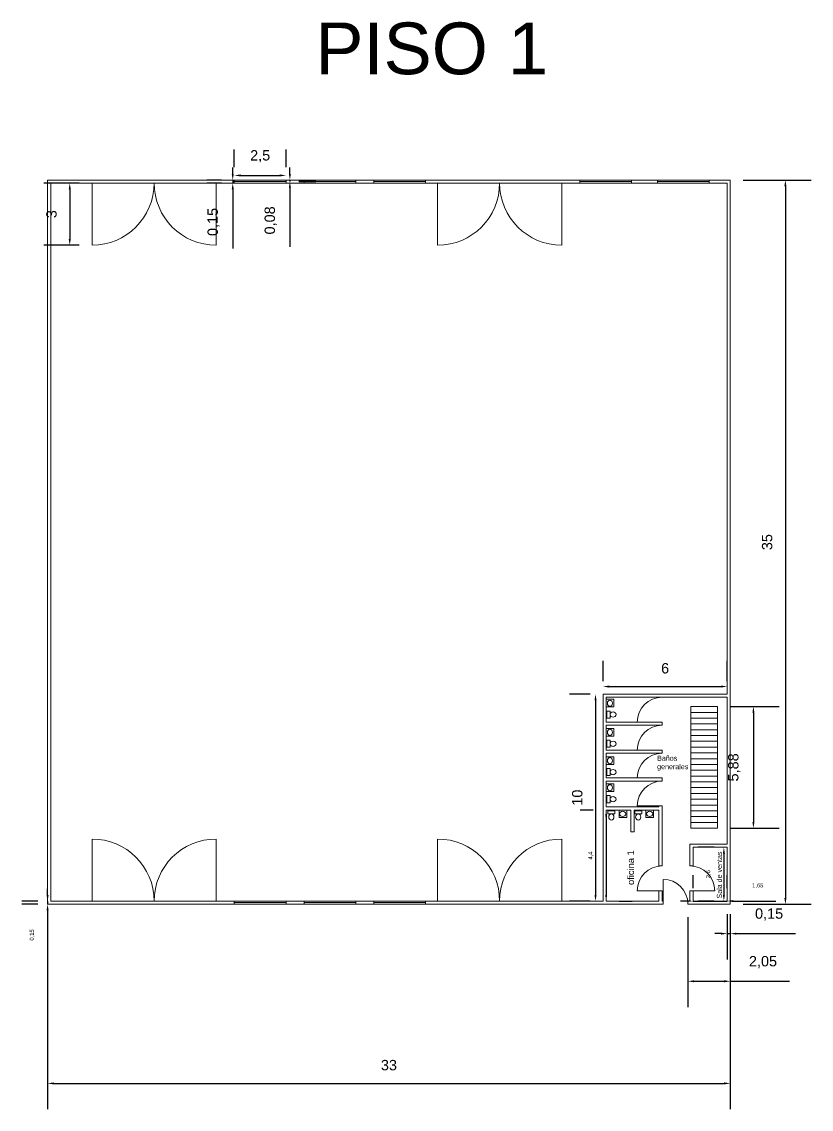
# Model space of a CAD drawing. Header units: millimetres. Extents: x -461 to 1315, y -154 to 152.
# Drawn here: x 171.8 to 209.9, y 15.1 to 67.7 of the extents above; entities that cross this region are included whole.
import ezdxf

# ---------------------------------------------------------------- set-up
doc = ezdxf.new("R2010")
doc.units = ezdxf.units.MM
for name, color, linetype, lineweight in [('A-AREA', 7, 'Continuous', 5), ('A-DOOR', 251, 'Continuous', 13), ('A-FURN', 46, 'Continuous', 13), ('A-GLAZ', 2, 'Continuous', 15), ('A-WALL', 253, 'Continuous', 15), ('C-SSWR', 3, 'Continuous', 13), ('S-STRS', 4, 'Continuous', 13)]:
    doc.layers.add(name, color=color, linetype=linetype, lineweight=lineweight)
doc.styles.get("Standard").update_dxf_attribs({"font": 'arial.ttf'})
doc.dimstyles.new('ISO-25', dxfattribs={"dimtxt": 0.5, "dimasz": 0.3, "dimexe": 1.25, "dimexo": 0.625, "dimtad": 1, "dimtxsty": 'Standard', "dimcen": 2.5, "dimclrd": 1, "dimadec": 0, "dimazin": 0, "dimtfac": 1, "dimtmove": 0, "dimatfit": 3, "dimfxl": 1, "dimarcsym": 0})
doc.dimstyles.new('Partes pequeñas', dxfattribs={"dimtxt": 0.2, "dimasz": 0.3, "dimexe": 1.25, "dimexo": 0.625, "dimtad": 1, "dimtxsty": 'Standard', "dimcen": 2.5, "dimclrd": 1, "dimadec": 0, "dimazin": 0, "dimtfac": 1, "dimtmove": 0, "dimatfit": 3, "dimfxl": 1, "dimarcsym": 0})

# ---------------------------------------------------------------- blocks, each defined once
blk = doc.blocks.new('*D18')
at = {"layer": 'A-AREA', "color": 0, "lineweight": -2, "transparency": 16777216}
for p, q in [((174.545, 59.85), (172.84, 59.85)), ((174.545, 56.85), (172.84, 56.85))]:
    blk.add_line(p, q, dxfattribs=at)
at = {"layer": 'A-AREA', "color": 1, "lineweight": -2, "transparency": 16777216}
blk.add_line((174.09, 59.55), (174.09, 57.15), dxfattribs=at)
at = {"layer": 'A-AREA', "color": 1, "transparency": 16777216}
for points in [[(174.04, 59.55), (174.14, 59.55), (174.09, 59.85)], [(174.04, 57.15), (174.14, 57.15), (174.09, 56.85)]]:
    blk.add_solid(points, dxfattribs=at)
at = {"layer": 'Defpoints', "color": 0, "transparency": 16777216}
for p in [(175.17, 59.85), (174.09, 56.85), (175.17, 56.85)]:
    blk.add_point(p, dxfattribs=at)
at = {"layer": 'A-AREA', "color": 0, "transparency": 16777216, "insert": (173.209, 58.35), "char_height": 0.5, "attachment_point": 5, "rotation": 90}
blk.add_mtext('3', dxfattribs=at)
blk = doc.blocks.new('*D20')
at = {"layer": 'A-AREA', "color": 0, "lineweight": -2, "transparency": 16777216}
for p, q in [((182.046, 60.625), (182.046, 61.472)), ((184.545, 60.625), (184.545, 61.472))]:
    blk.add_line(p, q, dxfattribs=at)
at = {"layer": 'A-AREA', "color": 1, "lineweight": -2, "transparency": 16777216}
blk.add_line((182.346, 60.222), (184.245, 60.222), dxfattribs=at)
at = {"layer": 'A-AREA', "color": 1, "transparency": 16777216}
for points in [[(182.346, 60.272), (182.346, 60.172), (182.046, 60.222)], [(184.245, 60.272), (184.245, 60.172), (184.545, 60.222)]]:
    blk.add_solid(points, dxfattribs=at)
at = {"layer": 'Defpoints', "color": 0, "transparency": 16777216}
for p in [(182.046, 60), (184.545, 60.222), (184.545, 60, 0.001)]:
    blk.add_point(p, dxfattribs=at)
at = {"layer": 'A-AREA', "color": 0, "transparency": 16777216, "insert": (183.295, 61.148), "char_height": 0.5, "attachment_point": 5}
blk.add_mtext('2,5', dxfattribs=at)
blk = doc.blocks.new('*D21')
at = {"layer": 'A-AREA', "color": 1, "lineweight": -2, "transparency": 16777216}
for p, q in [((184.732, 60.3), (184.732, 60.6)), ((184.732, 60), (184.732, 59.925)), ((184.732, 59.625), (184.732, 56.775))]:
    blk.add_line(p, q, dxfattribs=at)
at = {"layer": 'A-AREA', "color": 0, "lineweight": -2, "transparency": 16777216}
for p, q in [((185.17, 60), (185.982, 60)), ((185.17, 59.925), (185.982, 59.925))]:
    blk.add_line(p, q, dxfattribs=at)
at = {"layer": 'A-AREA', "color": 1, "transparency": 16777216}
for points in [[(184.682, 60.3), (184.782, 60.3), (184.732, 60)], [(184.682, 59.625), (184.782, 59.625), (184.732, 59.925)]]:
    blk.add_solid(points, dxfattribs=at)
at = {"layer": 'Defpoints', "color": 0, "transparency": 16777216}
for p in [(184.545, 60, -0.023), (184.545, 59.925, 0.001), (184.732, 59.925)]:
    blk.add_point(p, dxfattribs=at)
at = {"layer": 'A-AREA', "color": 0, "transparency": 16777216, "insert": (183.806, 58.05), "char_height": 0.5, "attachment_point": 5, "rotation": 90}
blk.add_mtext('0,08', dxfattribs=at)
blk = doc.blocks.new('*D22')
at = {"layer": 'A-AREA', "color": 1, "lineweight": -2, "transparency": 16777216}
for p, q in [((181.97, 60.3), (181.97, 60.6)), ((181.97, 60), (181.97, 59.85)), ((181.97, 59.55), (181.97, 56.697))]:
    blk.add_line(p, q, dxfattribs=at)
at = {"layer": 'A-AREA', "color": 0, "lineweight": -2, "transparency": 16777216}
for p, q in [((181.421, 60), (180.72, 60)), ((181.42, 59.85), (180.72, 59.85))]:
    blk.add_line(p, q, dxfattribs=at)
at = {"layer": 'A-AREA', "color": 1, "transparency": 16777216}
for points in [[(181.92, 60.3), (182.02, 60.3), (181.97, 60)], [(181.92, 59.55), (182.02, 59.55), (181.97, 59.85)]]:
    blk.add_solid(points, dxfattribs=at)
at = {"layer": 'Defpoints', "color": 0, "transparency": 16777216}
for p in [(182.046, 60), (181.97, 59.85), (182.045, 59.85, 0.001)]:
    blk.add_point(p, dxfattribs=at)
at = {"layer": 'A-AREA', "color": 0, "transparency": 16777216, "insert": (181.045, 57.974), "char_height": 0.5, "attachment_point": 5, "rotation": 90}
blk.add_mtext('0,15', dxfattribs=at)
blk = doc.blocks.new('*D23')
at = {"layer": 'A-AREA', "color": 0, "lineweight": -2, "transparency": 16777216}
for p, q in [((206.645, 60), (209.934, 60)), ((206.645, 25), (209.934, 25))]:
    blk.add_line(p, q, dxfattribs=at)
at = {"layer": 'A-AREA', "color": 1, "lineweight": -2, "transparency": 16777216}
blk.add_line((208.684, 59.7), (208.684, 25.3), dxfattribs=at)
at = {"layer": 'A-AREA', "color": 1, "transparency": 16777216}
for points in [[(208.634, 59.7), (208.734, 59.7), (208.684, 60)], [(208.634, 25.3), (208.734, 25.3), (208.684, 25)]]:
    blk.add_solid(points, dxfattribs=at)
at = {"layer": 'Defpoints', "color": 0, "transparency": 16777216}
for p in [(206.02, 60), (206.02, 25), (208.684, 25)]:
    blk.add_point(p, dxfattribs=at)
at = {"layer": 'A-AREA', "color": 0, "transparency": 16777216, "insert": (207.803, 42.5), "char_height": 0.5, "attachment_point": 5, "rotation": 90}
blk.add_mtext('35', dxfattribs=at)
blk = doc.blocks.new('*D24')
at = {"layer": 'A-AREA', "color": 0, "lineweight": -2, "transparency": 16777216}
for p, q in [((205.87, 24.525), (205.87, 22.327)), ((206.02, 24.525), (206.02, 22.327))]:
    blk.add_line(p, q, dxfattribs=at)
at = {"layer": 'A-AREA', "color": 1, "lineweight": -2, "transparency": 16777216}
for p, q in [((205.57, 23.577), (205.27, 23.577)), ((205.87, 23.577), (206.02, 23.577)), ((206.32, 23.577), (209.173, 23.577))]:
    blk.add_line(p, q, dxfattribs=at)
at = {"layer": 'A-AREA', "color": 1, "transparency": 16777216}
for points in [[(205.57, 23.627), (205.57, 23.527), (205.87, 23.577)], [(206.32, 23.627), (206.32, 23.527), (206.02, 23.577)]]:
    blk.add_solid(points, dxfattribs=at)
at = {"layer": 'Defpoints', "color": 0, "transparency": 16777216}
for p in [(205.87, 25.15), (206.02, 25.15), (206.02, 23.577)]:
    blk.add_point(p, dxfattribs=at)
at = {"layer": 'A-AREA', "color": 0, "transparency": 16777216, "insert": (207.897, 24.502), "char_height": 0.5, "attachment_point": 5}
blk.add_mtext('0,15', dxfattribs=at)
blk = doc.blocks.new('*D25')
at = {"layer": 'A-AREA', "color": 0, "lineweight": -2, "transparency": 16777216}
for p, q in [((206.03, 34.553), (208.388, 34.553)), ((206.03, 28.673), (208.388, 28.673))]:
    blk.add_line(p, q, dxfattribs=at)
at = {"layer": 'A-AREA', "color": 1, "lineweight": -2, "transparency": 16777216}
blk.add_line((207.138, 34.253), (207.138, 28.973), dxfattribs=at)
at = {"layer": 'A-AREA', "color": 1, "transparency": 16777216}
for points in [[(207.088, 34.253), (207.188, 34.253), (207.138, 34.553)], [(207.088, 28.973), (207.188, 28.973), (207.138, 28.673)]]:
    blk.add_solid(points, dxfattribs=at)
at = {"layer": 'Defpoints', "color": 0, "transparency": 16777216}
for p in [(205.405, 34.553), (205.405, 28.673), (207.138, 28.673)]:
    blk.add_point(p, dxfattribs=at)
at = {"layer": 'A-AREA', "color": 0, "transparency": 16777216, "insert": (206.212, 31.613), "char_height": 0.5, "attachment_point": 5, "rotation": 90}
blk.add_mtext('5,88', dxfattribs=at)
blk = doc.blocks.new('*D26')
at = {"layer": 'A-AREA', "color": 0, "lineweight": -2, "transparency": 16777216}
for p, q in [((203.97, 24.375), (203.97, 20.025)), ((206.02, 24.375), (206.02, 20.025))]:
    blk.add_line(p, q, dxfattribs=at)
at = {"layer": 'A-AREA', "color": 1, "lineweight": -2, "transparency": 16777216}
for p, q in [((204.27, 21.275), (205.72, 21.275)), ((206.02, 21.275), (208.881, 21.275))]:
    blk.add_line(p, q, dxfattribs=at)
at = {"layer": 'A-AREA', "color": 1, "transparency": 16777216}
for points in [[(204.27, 21.325), (204.27, 21.225), (203.97, 21.275)], [(205.72, 21.325), (205.72, 21.225), (206.02, 21.275)]]:
    blk.add_solid(points, dxfattribs=at)
at = {"layer": 'Defpoints', "color": 0, "transparency": 16777216}
for p in [(203.97, 25), (206.02, 25), (206.02, 21.275)]:
    blk.add_point(p, dxfattribs=at)
at = {"layer": 'A-AREA', "color": 0, "transparency": 16777216, "insert": (207.601, 22.2), "char_height": 0.5, "attachment_point": 5}
blk.add_mtext('2,05', dxfattribs=at)
blk = doc.blocks.new('*D27')
at = {"layer": 'A-AREA', "color": 0, "lineweight": -2, "transparency": 16777216}
for p, q in [((173.02, 24.375), (173.02, 15.09)), ((206.02, 24.375), (206.02, 15.09))]:
    blk.add_line(p, q, dxfattribs=at)
at = {"layer": 'A-AREA', "color": 1, "lineweight": -2, "transparency": 16777216}
blk.add_line((173.32, 16.34), (205.72, 16.34), dxfattribs=at)
at = {"layer": 'A-AREA', "color": 1, "transparency": 16777216}
for points in [[(173.32, 16.39), (173.32, 16.29), (173.02, 16.34)], [(205.72, 16.39), (205.72, 16.29), (206.02, 16.34)]]:
    blk.add_solid(points, dxfattribs=at)
at = {"layer": 'Defpoints', "color": 0, "transparency": 16777216}
for p in [(173.02, 25), (206.02, 25), (206.02, 16.34)]:
    blk.add_point(p, dxfattribs=at)
at = {"layer": 'A-AREA', "color": 0, "transparency": 16777216, "insert": (189.52, 17.221), "char_height": 0.5, "attachment_point": 5}
blk.add_mtext('33', dxfattribs=at)
blk = doc.blocks.new('*D28')
at = {"layer": 'A-AREA', "color": 0, "lineweight": -2, "transparency": 16777216}
for p, q in [((199.87, 35.775), (199.87, 36.77)), ((205.87, 35.775), (205.87, 36.77))]:
    blk.add_line(p, q, dxfattribs=at)
at = {"layer": 'A-AREA', "color": 1, "lineweight": -2, "transparency": 16777216}
blk.add_line((200.17, 35.52), (205.57, 35.52), dxfattribs=at)
at = {"layer": 'A-AREA', "color": 1, "transparency": 16777216}
for points in [[(200.17, 35.57), (200.17, 35.47), (199.87, 35.52)], [(205.57, 35.57), (205.57, 35.47), (205.87, 35.52)]]:
    blk.add_solid(points, dxfattribs=at)
at = {"layer": 'Defpoints', "color": 0, "transparency": 16777216}
for p in [(205.87, 35.52), (199.87, 35.15), (205.87, 35.15)]:
    blk.add_point(p, dxfattribs=at)
at = {"layer": 'A-AREA', "color": 0, "transparency": 16777216, "insert": (202.87, 36.4), "char_height": 0.5, "attachment_point": 5}
blk.add_mtext('6', dxfattribs=at)
blk = doc.blocks.new('*D29')
at = {"layer": 'A-AREA', "color": 0, "lineweight": -2, "transparency": 16777216}
for p, q in [((199.245, 35.15), (198.256, 35.15)), ((199.245, 25.15), (198.256, 25.15))]:
    blk.add_line(p, q, dxfattribs=at)
at = {"layer": 'A-AREA', "color": 1, "lineweight": -2, "transparency": 16777216}
blk.add_line((199.506, 34.85), (199.506, 25.45), dxfattribs=at)
at = {"layer": 'A-AREA', "color": 1, "transparency": 16777216}
for points in [[(199.456, 34.85), (199.556, 34.85), (199.506, 35.15)], [(199.456, 25.45), (199.556, 25.45), (199.506, 25.15)]]:
    blk.add_solid(points, dxfattribs=at)
at = {"layer": 'Defpoints', "color": 0, "transparency": 16777216}
for p in [(199.87, 35.15), (199.506, 25.15), (199.87, 25.15)]:
    blk.add_point(p, dxfattribs=at)
at = {"layer": 'A-AREA', "color": 0, "transparency": 16777216, "insert": (198.625, 30.15), "char_height": 0.5, "attachment_point": 5, "rotation": 90}
blk.add_mtext('10', dxfattribs=at)
blk = doc.blocks.new('*D30')
at = {"layer": 'A-AREA', "color": 0, "lineweight": -2, "transparency": 16777216}
for p, q in [((199.395, 29.55), (198.77, 29.55)), ((200.645, 25.15), (201.27, 25.15))]:
    blk.add_line(p, q, dxfattribs=at)
at = {"layer": 'A-AREA', "color": 1, "lineweight": -2, "transparency": 16777216}
blk.add_line((200.02, 29.25), (200.02, 25.45), dxfattribs=at)
at = {"layer": 'A-AREA', "color": 1, "transparency": 16777216}
for points in [[(199.97, 29.25), (200.07, 29.25), (200.02, 29.55)], [(199.97, 25.45), (200.07, 25.45), (200.02, 25.15)]]:
    blk.add_solid(points, dxfattribs=at)
at = {"layer": 'Defpoints', "color": 0, "transparency": 16777216}
for p in [(200.02, 29.55), (200.02, 25.15), (200.02, 25.15)]:
    blk.add_point(p, dxfattribs=at)
at = {"layer": 'A-AREA', "color": 0, "transparency": 16777216, "insert": (199.276, 27.35), "char_height": 0.2, "attachment_point": 5, "rotation": 90}
blk.add_mtext('4,4', dxfattribs=at)
blk = doc.blocks.new('*D38')
at = {"layer": 'A-AREA', "color": 0, "lineweight": -2, "transparency": 16777216}
for p, q in [((205.245, 27.75), (204.461, 27.75)), ((205.245, 25.15), (204.461, 25.15))]:
    blk.add_line(p, q, dxfattribs=at)
at = {"layer": 'A-AREA', "color": 1, "lineweight": -2, "transparency": 16777216}
blk.add_line((205.711, 27.45), (205.711, 25.45), dxfattribs=at)
at = {"layer": 'A-AREA', "color": 1, "transparency": 16777216}
for points in [[(205.661, 27.45), (205.761, 27.45), (205.711, 27.75)], [(205.661, 25.45), (205.761, 25.45), (205.711, 25.15)]]:
    blk.add_solid(points, dxfattribs=at)
at = {"layer": 'Defpoints', "color": 0, "transparency": 16777216}
for p in [(205.87, 27.75), (205.711, 25.15), (205.87, 25.15)]:
    blk.add_point(p, dxfattribs=at)
at = {"layer": 'A-AREA', "color": 0, "transparency": 16777216, "insert": (204.966, 26.45), "char_height": 0.2, "attachment_point": 5, "rotation": 90}
blk.add_mtext('2,6', dxfattribs=at)
blk = doc.blocks.new('*D39')
at = {"layer": 'A-AREA', "color": 0, "lineweight": -2, "transparency": 16777216}
for p, q in [((204.22, 25.775), (204.22, 26.4)), ((205.87, 25.775), (205.87, 26.4))]:
    blk.add_line(p, q, dxfattribs=at)
at = {"layer": 'A-AREA', "color": 1, "lineweight": -2, "transparency": 16777216}
for p, q in [((203.92, 25.15), (203.62, 25.15)), ((204.22, 25.15), (205.87, 25.15)), ((206.17, 25.15), (208.223, 25.15))]:
    blk.add_line(p, q, dxfattribs=at)
at = {"layer": 'A-AREA', "color": 1, "transparency": 16777216}
for points in [[(203.92, 25.2), (203.92, 25.1), (204.22, 25.15)], [(206.17, 25.2), (206.17, 25.1), (205.87, 25.15)]]:
    blk.add_solid(points, dxfattribs=at)
at = {"layer": 'Defpoints', "color": 0, "transparency": 16777216}
for p in [(204.22, 25.15), (205.87, 25.15), (205.87, 25.15)]:
    blk.add_point(p, dxfattribs=at)
at = {"layer": 'A-AREA', "color": 0, "transparency": 16777216, "insert": (207.346, 25.895), "char_height": 0.2, "attachment_point": 5}
blk.add_mtext('1,65', dxfattribs=at)
blk = doc.blocks.new('*D40')
at = {"layer": 'A-AREA', "color": 1, "lineweight": -2, "transparency": 16777216}
for p, q in [((173.02, 25.45), (173.02, 25.75)), ((173.02, 25.15), (173.02, 25)), ((173.02, 24.7), (173.02, 22.629))]:
    blk.add_line(p, q, dxfattribs=at)
at = {"layer": 'A-AREA', "color": 0, "lineweight": -2, "transparency": 16777216}
for p, q in [((172.545, 25.15), (171.77, 25.15)), ((172.545, 25), (171.77, 25))]:
    blk.add_line(p, q, dxfattribs=at)
at = {"layer": 'A-AREA', "color": 1, "transparency": 16777216}
for points in [[(172.97, 25.45), (173.07, 25.45), (173.02, 25.15)], [(172.97, 24.7), (173.07, 24.7), (173.02, 25)]]:
    blk.add_solid(points, dxfattribs=at)
at = {"layer": 'Defpoints', "color": 0, "transparency": 16777216}
for p in [(173.02, 25), (173.17, 25.15), (173.17, 25)]:
    blk.add_point(p, dxfattribs=at)
at = {"layer": 'A-AREA', "color": 0, "transparency": 16777216, "insert": (172.275, 23.514), "char_height": 0.2, "attachment_point": 5, "rotation": 90}
blk.add_mtext('0,15', dxfattribs=at)

msp = doc.modelspace()

# ---------------------------------------------------------------- linework, layer by layer
at = {"layer": 'A-DOOR'}
for p, q in [((175.17, 59.85), (175.17, 56.85)), ((181.17, 59.85), (181.17, 56.85)), ((191.871, 59.85, 0.038), (191.871, 56.85, 0.038)), ((194.871, 59.85, 0.038), (194.871, 59.85, -2.962)), ((197.871, 59.85), (197.871, 56.85)), ((202.72, 33.8), (201.52, 33.8)), ((202.72, 32.45), (201.52, 32.45)), ((202.72, 31.1), (201.52, 31.1)), ((202.72, 29.75), (201.52, 29.75)), ((175.17, 25.15), (175.17, 28.15)), ((181.17, 25.15), (181.17, 28.15)), ((191.871, 25.15, 0.038), (191.871, 28.15, 0.038)), ((197.87, 25.15), (197.87, 28.15)), ((202.77, 25), (202.77, 26.2)), ((202.72, 25.65), (201.52, 25.65)), ((204.07, 25.65), (205.27, 25.65)), ((181.17, 25.15), (182.044, 25.15, 0.045))]:
    msp.add_line(p, q, dxfattribs=at)
for centre, radius, start, end in [((175.17, 59.85), 3, 270, 0), ((181.17, 59.85), 3, 180, 270), ((191.871, 59.85, 0.038), 3, 270, 0), ((197.871, 59.85), 3, 180, 270), ((202.72, 33.8), 1.2, 90, 180), ((202.72, 32.45), 1.2, 90, 180), ((202.72, 31.1), 1.2, 90, 180), ((202.72, 29.75), 1.2, 90, 180), ((175.17, 25.15), 3, 0, 90), ((181.17, 25.15), 3, 90, 180), ((191.871, 25.15, 0.038), 3, 0, 90), ((197.87, 25.15), 3, 90, 180), ((202.72, 25.65), 1.2, 90, 180), ((204.07, 25.65), 1.2, 0, 90), ((202.77, 25), 1.2, 0, 90)]:
    msp.add_arc(centre, radius, start, end, dxfattribs=at)
at = {"layer": 'A-FURN'}
for p, q in [((200.386, 34.91), (200.02, 34.91)), ((200.386, 34.538), (200.386, 34.91)), ((200.02, 34.538), (200.386, 34.538)), ((200.386, 33.5), (200.02, 33.5)), ((200.02, 33.127), (200.386, 33.127)), ((200.386, 33.127), (200.386, 33.5)), ((200.386, 32.129), (200.02, 32.129)), ((200.386, 31.757), (200.386, 32.129)), ((200.02, 31.757), (200.386, 31.757)), ((200.386, 30.822), (200.02, 30.822)), ((200.386, 30.449), (200.386, 30.822)), ((200.02, 30.449), (200.386, 30.449)), ((200.645, 29.55), (200.645, 29.185)), ((201.017, 29.185), (201.017, 29.55)), ((201.943, 29.55), (201.943, 29.185)), ((202.315, 29.185), (202.315, 29.55)), ((200.645, 29.185), (201.017, 29.185)), ((201.943, 29.185), (202.315, 29.185))]:
    msp.add_line(p, q, dxfattribs=at)
at = {"layer": 'A-GLAZ'}
for p, q in [((182.045, 60, 0), (182.045, 59.85, -0.023)), ((182.045, 60, 0), (184.545, 60, -0.023)), ((182.045, 59.925, -0.011), (184.545, 59.925, -0.011)), ((184.545, 60, -0.023), (184.545, 59.85, -0.023)), ((185.42, 60, 0), (185.42, 59.85, -0.023)), ((185.42, 60, 0), (187.92, 60, -0.023)), ((185.42, 59.925, -0.011), (187.92, 59.925, -0.011)), ((187.92, 60, -0.023), (187.92, 59.85, -0.023)), ((188.795, 60, -0.024), (188.795, 59.85, -0.047)), ((188.795, 60, -0.024), (191.295, 60, -0.047)), ((188.795, 59.925, -0.035), (191.295, 59.925, -0.035)), ((191.295, 60, -0.047), (191.295, 59.85, -0.047)), ((198.751, 59.85), (198.751, 60)), ((198.751, 60, -0.001), (201.251, 60, -0.024)), ((198.751, 59.925, -0.013), (201.251, 59.925, -0.013)), ((201.251, 60, -0.024), (201.251, 59.85, -0.024)), ((202.501, 59.85), (202.501, 60)), ((202.501, 60, -0.001), (205.001, 60, -0.024)), ((202.501, 59.925, -0.013), (205.001, 59.925, -0.013)), ((205.001, 60, -0.024), (205.001, 59.85, -0.024)), ((181.17, 59.85), (181.17, 59.85)), ((181.17, 59.85), (181.17, 59.85)), ((181.17, 59.85), (181.17, 59.85)), ((182.045, 59.85, -0.023), (184.545, 59.85, -0.023)), ((185.42, 59.85, -0.023), (187.92, 59.85, -0.023)), ((188.795, 59.85, -0.047), (191.295, 59.85, -0.047)), ((198.751, 59.85, -0.024), (201.251, 59.85, -0.024)), ((202.501, 59.85, -0.024), (205.001, 59.85, -0.024)), ((182.045, 25.15, 0.023), (182.045, 25)), ((182.045, 25.15, 0.023), (184.545, 25.15)), ((182.045, 25.075, 0.011), (184.545, 25.075, 0.011)), ((182.045, 25), (184.545, 25)), ((184.545, 25.15), (184.545, 25)), ((185.42, 25.15, 0.023), (185.42, 25)), ((185.42, 25.15, 0.023), (187.92, 25.15)), ((185.42, 25.075, 0.011), (187.92, 25.075, 0.011)), ((185.42, 25), (187.92, 25)), ((187.92, 25.15), (187.92, 25)), ((188.795, 25.15, -0.001), (188.795, 25, -0.024)), ((188.795, 25.15, -0.001), (191.295, 25.15, -0.024)), ((188.795, 25.075, -0.013), (191.295, 25.075, -0.013)), ((188.795, 25, -0.024), (191.295, 25, -0.024)), ((191.295, 25.15, -0.024), (191.295, 25, -0.024))]:
    msp.add_line(p, q, dxfattribs=at)
at = {"layer": 'A-WALL'}
for p, q in [((206.02, 60), (173.02, 60)), ((173.02, 60), (173.02, 25)), ((173.02, 60), (173.17, 60)), ((206.02, 25), (206.02, 60)), ((205.87, 59.85), (173.17, 59.85)), ((173.17, 59.85), (173.17, 25.15)), ((205.87, 35.15), (205.87, 59.85)), ((199.87, 25.15), (199.87, 35.15)), ((199.87, 35.15), (205.87, 35.15)), ((199.87, 35.15), (199.87, 35)), ((199.87, 35.15), (200.02, 35.15)), ((200.02, 35), (205.87, 35)), ((200.02, 35), (200.02, 33.8)), ((205.87, 27.9), (205.87, 35)), ((202.72, 33.8), (200.02, 33.8)), ((202.72, 33.65), (200.02, 33.65)), ((200.02, 33.65), (200.02, 32.45)), ((202.72, 33.65), (202.72, 33.8)), ((202.72, 32.45), (200.02, 32.45)), ((202.72, 32.3), (200.02, 32.3)), ((200.02, 32.3), (200.02, 31.1)), ((202.72, 32.3), (202.72, 32.45)), ((202.72, 31.1), (200.02, 31.1)), ((202.72, 30.95), (202.72, 31.1)), ((200.02, 30.95), (200.02, 30.15)), ((202.72, 30.95), (200.02, 30.95)), ((200.02, 30.875), (200.02, 30.85)), ((200.02, 30), (200.02, 30.15)), ((200.02, 30), (200.02, 29.7)), ((200.02, 30), (200.02, 29.7)), ((200.02, 29.7), (200.02, 30)), ((200.02, 29.7), (202.545, 29.7)), ((200.02, 25.15), (200.02, 29.55)), ((200.02, 29.55), (200.02, 28.65)), ((200.02, 29.55), (200.02, 27.3)), ((201.22, 29.55), (200.02, 29.55)), ((201.22, 28.8), (201.22, 29.55)), ((202.57, 29.55), (201.37, 29.55)), ((201.37, 28.8), (201.37, 29.55)), ((202.545, 29.7), (202.57, 29.7)), ((202.57, 29.7), (202.57, 29.75)), ((202.57, 29.75), (202.72, 29.75)), ((202.57, 29.725), (202.57, 29.75)), ((202.57, 29.55), (202.57, 28.65)), ((202.72, 28.65), (202.72, 29.75)), ((201.22, 28.8), (201.22, 28.65)), ((201.22, 28.65), (201.22, 28.5)), ((201.22, 28.5), (201.37, 28.5)), ((201.37, 28.8), (201.37, 28.65)), ((201.37, 28.65), (201.37, 28.5)), ((202.57, 28.65), (202.57, 26.85)), ((202.57, 26.85), (202.57, 28.65)), ((202.72, 28.65), (202.72, 26.85)), ((204.07, 27.75), (204.07, 27.9)), ((204.07, 27.9), (205.87, 27.9)), ((204.07, 27.9), (204.22, 27.9)), ((204.07, 27.45), (204.07, 27.75)), ((204.07, 27.45), (204.07, 26.85)), ((204.22, 27.75), (205.87, 27.75)), ((204.22, 27.15), (204.22, 27.75)), ((205.87, 27.3), (205.87, 27.75)), ((200.02, 27.15), (200.02, 25.15)), ((202.72, 26.85), (202.57, 26.85)), ((204.07, 26.85), (204.22, 26.85)), ((204.22, 27.15), (204.22, 26.85)), ((205.87, 27.15), (205.87, 27.3)), ((205.87, 25.15), (205.87, 27.15)), ((202.57, 25.15), (202.57, 25.65)), ((202.72, 25.65), (202.57, 25.65)), ((202.57, 25.65), (202.57, 25.15)), ((202.72, 25.65), (202.72, 25.15)), ((204.07, 25.15), (204.07, 25.65)), ((204.07, 25.65), (204.22, 25.65)), ((204.22, 25.65), (204.22, 25.15)), ((173.02, 25), (202.77, 25)), ((181.383, 25.15), (173.17, 25.15)), ((181.383, 25.15), (199.87, 25.15)), ((200.02, 25.15), (202.57, 25.15)), ((202.72, 25.15), (202.77, 25.15)), ((202.72, 25.15), (202.77, 25.15)), ((202.72, 25.15), (202.77, 25.15)), ((202.77, 25.15), (202.72, 25.15)), ((202.77, 25.15), (202.77, 25)), ((204.07, 25.15), (203.97, 25.15)), ((204.07, 25.15), (203.97, 25.15)), ((203.97, 25.15), (203.97, 25)), ((203.97, 25.15), (204.07, 25.15)), ((203.97, 25), (206.02, 25)), ((205.87, 25.15), (204.22, 25.15)), ((205.87, 25.15), (204.22, 25.15)), ((204.22, 25.15), (205.87, 25.15))]:
    msp.add_line(p, q, dxfattribs=at)
at = {"layer": 'C-SSWR'}
for points in [[(200.056, 33.994), (200.206, 33.994), (200.206, 34.337), (200.056, 34.337)], [(200.056, 32.584), (200.206, 32.584), (200.206, 32.927), (200.056, 32.927)], [(200.056, 31.213), (200.206, 31.213), (200.206, 31.556), (200.056, 31.556)], [(200.056, 29.906), (200.206, 29.906), (200.206, 30.249), (200.056, 30.249)], [(200.101, 29.514), (200.101, 29.364), (200.444, 29.364), (200.444, 29.514)], [(201.399, 29.514), (201.399, 29.364), (201.742, 29.364), (201.742, 29.514)]]:
    msp.add_lwpolyline(points, close=True, dxfattribs=at)
for centre, major_axis in [((200.203, 34.715), (0, 0.15)), ((200.356, 34.165), (-0.15, 0)), ((200.203, 33.305), (0, 0.15)), ((200.356, 32.755), (-0.15, 0)), ((200.203, 31.934), (0, 0.15)), ((200.356, 31.384), (-0.15, 0)), ((200.203, 30.627), (0, 0.15)), ((200.356, 30.077), (-0.15, 0)), ((200.822, 29.367), (0.15, 0)), ((202.12, 29.367), (0.15, 0)), ((200.272, 29.214), (0, 0.15)), ((201.57, 29.214), (0, 0.15))]:
    msp.add_ellipse(centre, major_axis=major_axis, ratio=0.833333, dxfattribs=at)
at = {"layer": 'S-STRS'}
for p, q in [((205.405, 34.553), (204.105, 34.553)), ((204.105, 34.553), (204.105, 28.673)), ((204.105, 34.273), (205.405, 34.273)), ((205.405, 28.673), (205.405, 34.553)), ((205.405, 33.993), (204.105, 33.993)), ((204.105, 33.713), (205.405, 33.713)), ((205.405, 33.713), (205.405, 33.433)), ((205.405, 33.433), (204.105, 33.433)), ((204.105, 33.153), (205.405, 33.153)), ((205.405, 32.873), (204.105, 32.873)), ((204.105, 32.593), (205.405, 32.593)), ((205.405, 32.313), (204.105, 32.313)), ((204.105, 32.033), (205.405, 32.033)), ((205.405, 31.753), (204.105, 31.753)), ((204.105, 31.473), (205.405, 31.473)), ((205.405, 31.193), (204.105, 31.193)), ((204.105, 30.913), (205.405, 30.913)), ((205.405, 30.633), (204.105, 30.633)), ((204.105, 30.353), (205.405, 30.353)), ((205.405, 30.073), (204.105, 30.073)), ((204.105, 29.793), (205.405, 29.793)), ((205.405, 29.513), (204.105, 29.513)), ((204.105, 29.233), (205.405, 29.233)), ((205.405, 28.953), (204.105, 28.953)), ((204.105, 28.673), (205.405, 28.673))]:
    msp.add_line(p, q, dxfattribs=at)

# ---------------------------------------------------------------- texts
at = {"layer": 'A-AREA', "insert": (185.959, 67.613), "char_height": 2.5, "attachment_point": 1}
msp.add_mtext_dynamic_manual_height_columns('\\pxt10;PISO 1', width=43.74055, gutter_width=12.5, heights=[0], dxfattribs=at)
at = {"layer": 'A-WALL', "insert": (202.484, 32.181), "char_height": 0.24578, "attachment_point": 1}
msp.add_mtext_dynamic_manual_height_columns('Baños generales', width=2.32677, gutter_width=1.229, heights=[0], dxfattribs=at)
at = {"layer": 'A-WALL', "attachment_point": 1, "rotation": 90}
for s, width, gutter_width, insert, char_height in [('oficina 1', 1.93173, 1.615, (201.045, 25.929), 0.3231), ('Sala de ventas', 2.32677, 1.229, (205.37, 25.274), 0.24578)]:
    msp.add_mtext_dynamic_manual_height_columns(s, width=width, gutter_width=gutter_width, heights=[0], dxfattribs=dict(at, insert=insert, char_height=char_height))

# ---------------------------------------------------------------- dimensions: what is measured, and where the dimension line sits
at = {"layer": 'A-AREA'}
for base, p1, p2, dimstyle, picture, middle in [((184.545, 60.222), (182.046, 60), (184.545, 60, 0.001), 'ISO-25', '*D20', (183.295, 61.148)), ((205.87, 35.52), (199.87, 35.15), (205.87, 35.15), 'ISO-25', '*D28', (202.87, 36.4)), ((205.87, 25.15), (204.22, 25.15), (205.87, 25.15), 'Partes pequeñas', '*D39', (207.346, 25.895)), ((206.02, 16.34), (173.02, 25), (206.02, 25), 'ISO-25', '*D27', (189.52, 17.221)), ((206.02, 21.275), (203.97, 25), (206.02, 25), 'ISO-25', '*D26', (207.601, 22.2)), ((206.02, 23.577), (205.87, 25.15), (206.02, 25.15), 'ISO-25', '*D24', (207.897, 24.502))]:
    dim = msp.add_linear_dim(base=base, p1=p1, p2=p2, dimstyle=dimstyle, dxfattribs=at)
    dim.commit()
    dim.dimension.update_dxf_attribs({"geometry": picture, "text_midpoint": middle})
for base, p1, p2, dimstyle, picture, middle in [((181.97, 59.85), (182.046, 60), (182.045, 59.85, 0.001), 'ISO-25', '*D22', (181.045, 57.974)), ((184.731715279, 59.925), (184.545339296, 60, -0.022520713), (184.545339296, 59.925, 0.000740558), 'ISO-25', '*D21', (183.806237789, 58.050102319)), ((208.684, 25), (206.02, 60), (206.02, 25), 'ISO-25', '*D23', (207.803, 42.5)), ((174.09, 56.85), (175.17, 59.85), (175.17, 56.85), 'ISO-25', '*D18', (173.209, 58.35)), ((199.506, 25.15), (199.87, 35.15), (199.87, 25.15), 'ISO-25', '*D29', (198.625, 30.15)), ((207.138, 28.673), (205.405, 34.553), (205.405, 28.673), 'ISO-25', '*D25', (206.212, 31.613)), ((200.02, 25.15), (200.02, 29.55), (200.02, 25.15), 'Partes pequeñas', '*D30', (199.276, 27.35)), ((205.711, 25.15), (205.87, 27.75), (205.87, 25.15), 'Partes pequeñas', '*D38', (204.966, 26.45)), ((173.02, 25), (173.17, 25.15), (173.17, 25), 'Partes pequeñas', '*D40', (172.275, 23.514))]:
    dim = msp.add_linear_dim(base=base, p1=p1, p2=p2, angle=90, dimstyle=dimstyle, dxfattribs=at)
    dim.commit()
    dim.dimension.update_dxf_attribs({"geometry": picture, "text_midpoint": middle})

doc.saveas('drawing.dxf')
